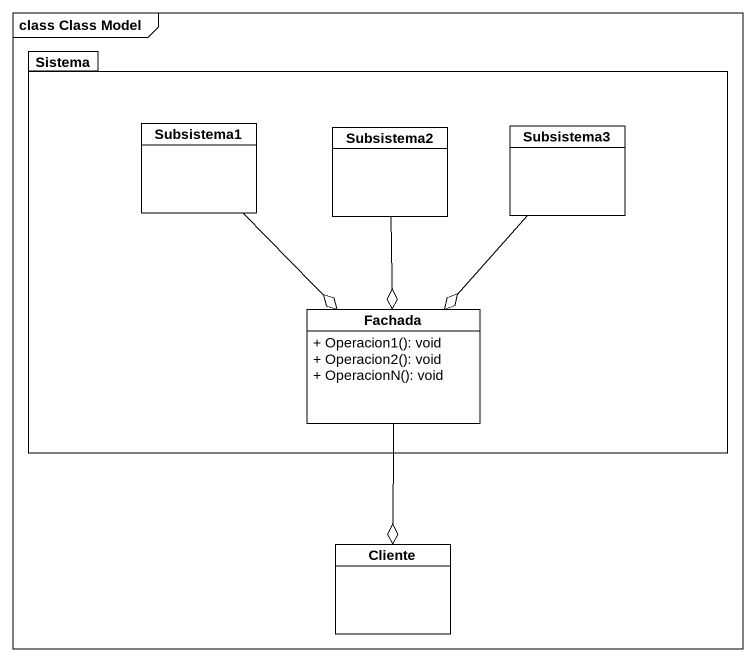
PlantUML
@startuml
mainframe class Class Model
hide circle
hide empty members
skinparam classAttributeIconSize 0
package Sistema {
  class Subsistema1
  class Subsistema2
  class Subsistema3
  class Fachada {
    + Operacion1(): void
    + Operacion2(): void
    + OperacionN(): void
  }
}
class Cliente
Subsistema1 --o Fachada
Subsistema2 --o Fachada
Subsistema3 --o Fachada
Fachada --o Cliente
@enduml
